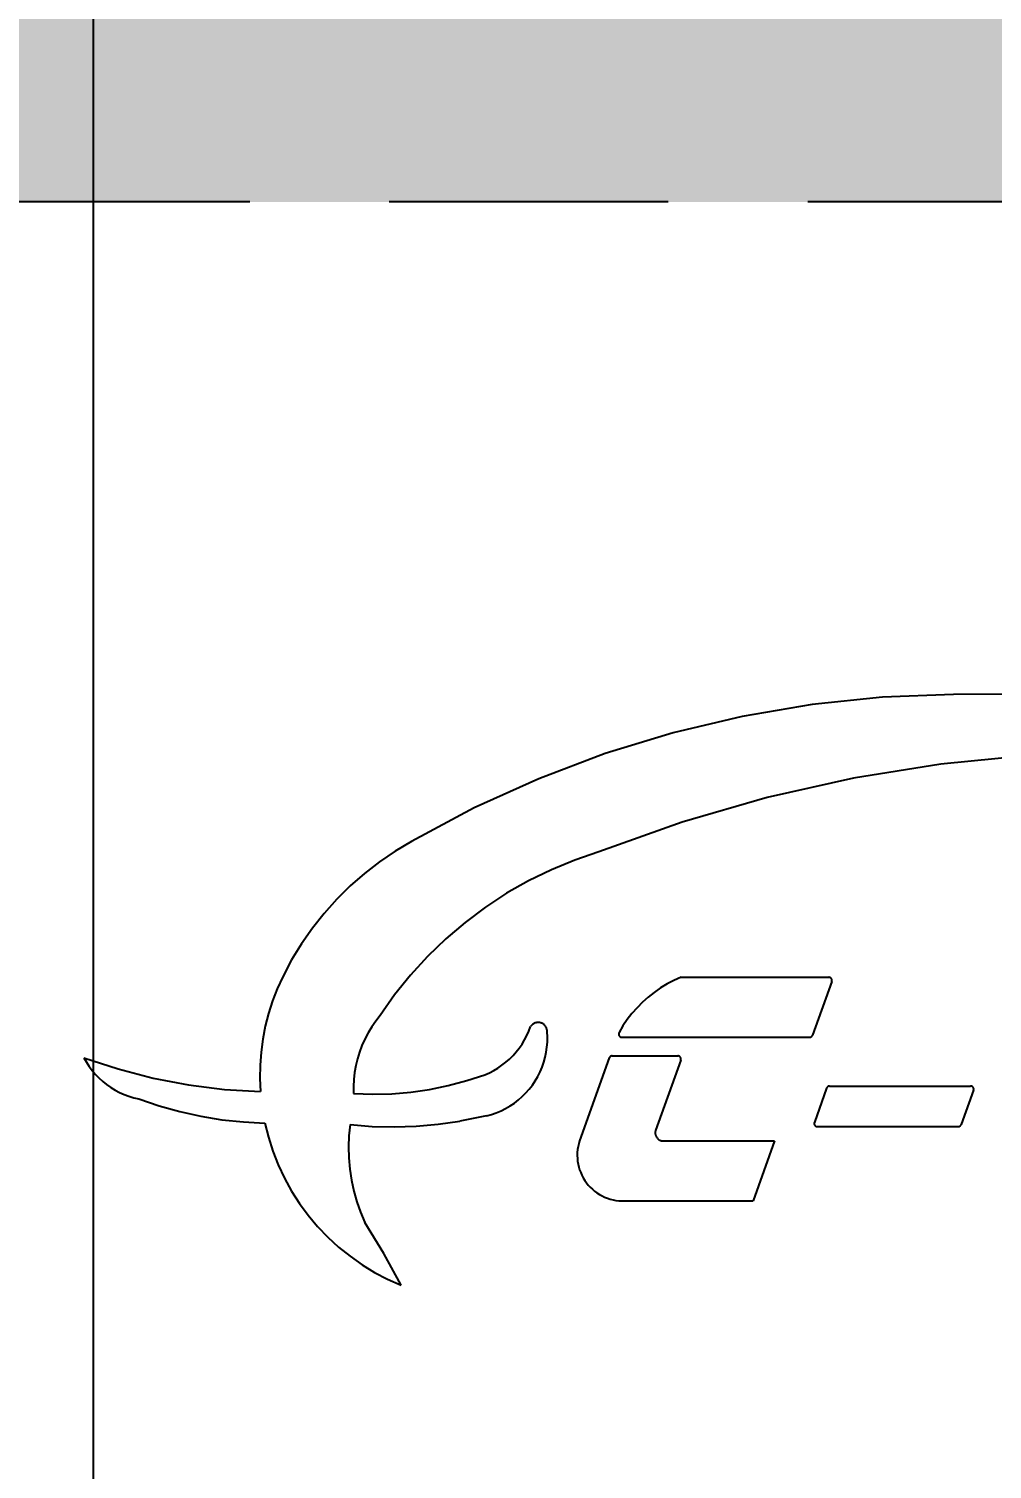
# Model space of a CAD drawing. Header units: millimetres. Extents: x 5625199 to 7433318, y -3316392 to -2552493.
# Drawn here: x 6395490.5 to 6395709.7, y -2675611.1 to -2675283.3 of the extents above; entities that cross this region are included whole.
import ezdxf

# ---------------------------------------------------------------- set-up
doc = ezdxf.new("R2010")
doc.units = ezdxf.units.MM
doc.header["$PDMODE"] = 35
doc.header["$PDSIZE"] = -10
doc.linetypes.add('DASHED', pattern=[19.05, 12.7, -6.35])
doc.layers.add('155', color=155, linetype='Continuous')
doc.styles.add('标注-尺寸', font='simplex.shx', dxfattribs={"width": 0.7})
doc.dimstyles.new('副本 100', dxfattribs={"dimscale": 0.8, "dimtxt": 180, "dimasz": 70, "dimexe": 80, "dimexo": 100, "dimgap": 30, "dimtad": 1, "dimdec": 0, "dimrnd": 5, "dimdsep": 46, "dimtxsty": '标注-尺寸', "dimblk": 'ARCHTICK', "dimcen": 0.2, "dimdle": 5, "dimclrd": 8, "dimclre": 8, "dimclrt": 2, "dimadec": 0, "dimazin": 0, "dimtfac": 1, "dimtdec": 0, "dimtmove": 2, "dimatfit": 3, "dimldrblk": 'ccccc', "dimfxl": 300, "dimfxlon": 1, "dimtolj": 1, "dimtzin": 0, "dimarcsym": 0})

# ---------------------------------------------------------------- blocks, each defined once
blk = doc.blocks.new('G$C6A503C8D')
for p, q in [((794.89, 269), (802.75, 254.54)), ((801.01, 266.3), (794.89, 269)), ((806.93, 263.2), (801.01, 266.3)), ((812.64, 259.72), (806.93, 263.2)), ((818.11, 255.88), (812.64, 259.72)), ((823.33, 251.7), (818.11, 255.88)), ((802.75, 254.54), (811.37, 240.52)), ((828.25, 247.18), (823.33, 251.7)), ((832.88, 242.35), (828.25, 247.18)), ((813.36, 235.85), (811.37, 240.52)), ((837.18, 237.23), (832.88, 242.35)), ((841.14, 231.84), (837.18, 237.23)), ((624.86, 203.39), (634.65, 230.66)), ((695.76, 230.66), (634.65, 230.66)), ((697.09, 230.49), (695.76, 230.66)), ((698.4, 230.24), (697.09, 230.49)), ((699.69, 229.9), (698.4, 230.24)), ((700.96, 229.48), (699.69, 229.9)), ((702.2, 228.98), (700.96, 229.48)), ((815.05, 231.06), (813.36, 235.85)), ((816.43, 226.18), (815.05, 231.06)), ((844.74, 226.21), (841.14, 231.84)), ((703.4, 228.4), (702.2, 228.98)), ((704.57, 227.75), (703.4, 228.4)), ((705.69, 227.02), (704.57, 227.75)), ((706.76, 226.23), (705.69, 227.02)), ((707.78, 225.36), (706.76, 226.23)), ((708.74, 224.44), (707.78, 225.36)), ((709.64, 223.45), (708.74, 224.44)), ((710.48, 222.41), (709.64, 223.45)), ((817.5, 221.21), (816.43, 226.18)), ((847.96, 220.35), (844.74, 226.21)), ((711.25, 221.31), (710.48, 222.41)), ((711.95, 220.17), (711.25, 221.31)), ((712.57, 218.99), (711.95, 220.17)), ((713.11, 217.77), (712.57, 218.99)), ((713.58, 216.52), (713.11, 217.77)), ((713.97, 215.24), (713.58, 216.52)), ((818.26, 216.19), (817.5, 221.21)), ((850.8, 214.3), (847.96, 220.35)), ((714.27, 213.94), (713.97, 215.24)), ((714.49, 212.62), (714.27, 213.94)), ((714.63, 211.3), (714.49, 212.62)), ((714.68, 209.96), (714.63, 211.3)), ((714.64, 208.62), (714.68, 209.96)), ((818.7, 211.14), (818.26, 216.19)), ((818.81, 206.06), (818.7, 211.14)), ((853.24, 208.08), (850.8, 214.3)), ((675.92, 203.39), (624.86, 203.39)), ((676.16, 203.35), (675.92, 203.39)), ((676.39, 203.29), (676.16, 203.35)), ((676.62, 203.23), (676.39, 203.29)), ((676.85, 203.14), (676.62, 203.23)), ((700.11, 165.62), (713.66, 203.39)), ((713.66, 203.39), (714.03, 204.67)), ((714.03, 204.67), (714.32, 205.97)), ((714.32, 205.97), (714.52, 207.29)), ((714.52, 207.29), (714.64, 208.62)), ((818.61, 200.99), (818.81, 206.06)), ((855.27, 201.71), (853.24, 208.08)), ((540.54, 196.67), (540.47, 196.63)), ((540.63, 196.72), (540.54, 196.67)), ((540.71, 196.75), (540.63, 196.72)), ((540.8, 196.79), (540.71, 196.75)), ((540.88, 196.81), (540.8, 196.79)), ((540.97, 196.83), (540.88, 196.81)), ((541.06, 196.85), (540.97, 196.83)), ((541.16, 196.86), (541.06, 196.85)), ((541.25, 196.86), (541.16, 196.86)), ((605.41, 196.86), (541.25, 196.86)), ((605.5, 196.86), (605.41, 196.86)), ((605.59, 196.85), (605.5, 196.86)), ((605.68, 196.83), (605.59, 196.85)), ((605.77, 196.81), (605.68, 196.83)), ((605.86, 196.79), (605.77, 196.81)), ((605.95, 196.76), (605.86, 196.79)), ((606.03, 196.72), (605.95, 196.76)), ((606.11, 196.68), (606.03, 196.72)), ((606.19, 196.63), (606.11, 196.68)), ((667.54, 166.59), (679.04, 198.63)), ((677.06, 203.05), (676.85, 203.14)), ((677.28, 202.94), (677.06, 203.05)), ((677.48, 202.81), (677.28, 202.94)), ((677.68, 202.68), (677.48, 202.81)), ((677.86, 202.53), (677.68, 202.68)), ((678.04, 202.37), (677.86, 202.53)), ((678.21, 202.2), (678.04, 202.37)), ((678.36, 202.01), (678.21, 202.2)), ((678.51, 201.82), (678.36, 202.01)), ((678.64, 201.62), (678.51, 201.82)), ((678.76, 201.42), (678.64, 201.62)), ((678.86, 201.2), (678.76, 201.42)), ((678.95, 200.98), (678.86, 201.2)), ((679.03, 200.75), (678.95, 200.98)), ((679.09, 200.52), (679.03, 200.75)), ((679.04, 198.63), (679.1, 198.86)), ((679.14, 200.29), (679.09, 200.52)), ((679.1, 198.86), (679.14, 199.1)), ((679.17, 200.05), (679.14, 200.29)), ((679.14, 199.1), (679.17, 199.33)), ((679.19, 199.81), (679.17, 200.05)), ((679.17, 199.33), (679.19, 199.57)), ((679.19, 199.57), (679.19, 199.81)), ((788.02, 196.68), (778.03, 195.8)), ((798.05, 197), (788.02, 196.68)), ((808.08, 196.75), (798.05, 197)), ((818.08, 195.94), (808.08, 196.75)), ((818.08, 195.94), (818.61, 200.99)), ((856.88, 195.22), (855.27, 201.71)), ((534.3, 180.29), (539.91, 195.92)), ((539.94, 196), (539.91, 195.92)), ((539.98, 196.08), (539.94, 196)), ((540.02, 196.16), (539.98, 196.08)), ((540.07, 196.24), (540.02, 196.16)), ((540.13, 196.32), (540.07, 196.24)), ((540.19, 196.39), (540.13, 196.32)), ((540.25, 196.45), (540.19, 196.39)), ((540.32, 196.52), (540.25, 196.45)), ((540.39, 196.57), (540.32, 196.52)), ((540.47, 196.63), (540.39, 196.57)), ((601.15, 179.33), (606.75, 194.95)), ((606.26, 196.58), (606.19, 196.63)), ((606.33, 196.52), (606.26, 196.58)), ((606.4, 196.46), (606.33, 196.52)), ((606.46, 196.4), (606.4, 196.46)), ((606.52, 196.33), (606.46, 196.4)), ((606.58, 196.25), (606.52, 196.33)), ((606.63, 196.18), (606.58, 196.25)), ((606.67, 196.1), (606.63, 196.18)), ((606.71, 196.02), (606.67, 196.1)), ((606.75, 195.93), (606.71, 196.02)), ((606.78, 195.85), (606.75, 195.93)), ((606.75, 194.95), (606.78, 195.04)), ((606.8, 195.76), (606.78, 195.85)), ((606.78, 195.04), (606.8, 195.13)), ((606.82, 195.67), (606.8, 195.76)), ((606.8, 195.13), (606.82, 195.22)), ((606.83, 195.58), (606.82, 195.67)), ((606.82, 195.22), (606.83, 195.31)), ((606.84, 195.49), (606.83, 195.58)), ((606.83, 195.31), (606.84, 195.4)), ((606.84, 195.4), (606.84, 195.49)), ((751.52, 190.54), (749.36, 189.64)), ((753.73, 191.29), (751.52, 190.54)), ((755.98, 191.9), (753.73, 191.29)), ((755.98, 191.9), (768.1, 194.36)), ((778.03, 195.8), (768.1, 194.36)), ((866.65, 194.74), (856.88, 195.22)), ((876.38, 193.72), (866.65, 194.74)), ((886.04, 192.15), (876.38, 193.72)), ((895.59, 190.04), (886.04, 192.15)), ((741.45, 184.73), (739.69, 183.2)), ((743.31, 186.15), (741.45, 184.73)), ((745.25, 187.45), (743.31, 186.15)), ((747.27, 188.61), (745.25, 187.45)), ((749.36, 189.64), (747.27, 188.61)), ((905.01, 187.41), (895.59, 190.04)), ((914.27, 184.25), (905.01, 187.41)), ((916.52, 183.73), (914.27, 184.25)), ((918.73, 183.07), (916.52, 183.73)), ((534.22, 179.94), (534.21, 179.85)), ((534.21, 179.85), (534.21, 179.75)), ((534.21, 179.75), (534.22, 179.66)), ((534.23, 180.03), (534.22, 179.94)), ((534.22, 179.66), (534.23, 179.57)), ((534.25, 180.12), (534.23, 180.03)), ((534.23, 179.57), (534.25, 179.48)), ((534.27, 180.2), (534.25, 180.12)), ((534.25, 179.48), (534.27, 179.4)), ((534.3, 180.29), (534.27, 180.2)), ((534.27, 179.4), (534.3, 179.31)), ((534.3, 179.31), (534.34, 179.23)), ((534.34, 179.23), (534.38, 179.14)), ((534.38, 179.14), (534.42, 179.06)), ((534.42, 179.06), (534.47, 178.99)), ((534.47, 178.99), (534.53, 178.92)), ((534.53, 178.92), (534.59, 178.85)), ((534.59, 178.85), (534.65, 178.78)), ((534.65, 178.78), (534.72, 178.72)), ((534.72, 178.72), (534.79, 178.66)), ((534.79, 178.66), (534.86, 178.61)), ((534.86, 178.61), (534.94, 178.57)), ((534.94, 178.57), (535.02, 178.52)), ((535.02, 178.52), (535.11, 178.49)), ((535.11, 178.49), (535.19, 178.46)), ((535.19, 178.46), (535.28, 178.43)), ((535.28, 178.43), (535.37, 178.41)), ((535.37, 178.41), (535.46, 178.39)), ((535.46, 178.39), (535.55, 178.39)), ((535.55, 178.39), (535.64, 178.38)), ((599.8, 178.38), (535.64, 178.38)), ((599.8, 178.38), (599.9, 178.39)), ((599.9, 178.39), (599.99, 178.39)), ((599.99, 178.39), (600.08, 178.41)), ((600.08, 178.41), (600.17, 178.43)), ((600.17, 178.43), (600.26, 178.46)), ((600.26, 178.46), (600.34, 178.49)), ((600.34, 178.49), (600.43, 178.53)), ((600.43, 178.53), (600.51, 178.57)), ((600.51, 178.57), (600.59, 178.62)), ((600.59, 178.62), (600.66, 178.67)), ((600.66, 178.67), (600.73, 178.73)), ((600.73, 178.73), (600.8, 178.79)), ((600.8, 178.79), (600.86, 178.86)), ((600.86, 178.86), (600.92, 178.93)), ((600.92, 178.93), (600.98, 179)), ((600.98, 179), (601.03, 179.08)), ((601.03, 179.08), (601.07, 179.16)), ((601.07, 179.16), (601.11, 179.24)), ((601.11, 179.24), (601.15, 179.33)), ((735.07, 177.96), (733.76, 176.02)), ((736.5, 179.8), (735.07, 177.96)), ((738.04, 181.55), (736.5, 179.8)), ((739.69, 183.2), (738.04, 181.55)), ((773.36, 178.17), (764.97, 175.95)), ((781.86, 179.9), (773.36, 178.17)), ((790.45, 181.14), (781.86, 179.9)), ((799.1, 181.87), (790.45, 181.14)), ((807.77, 182.1), (799.1, 181.87)), ((816.45, 181.83), (807.77, 182.1)), ((816.36, 175.44), (816.5, 178.63)), ((816.5, 178.63), (816.45, 181.83)), ((859.15, 174.94), (858.9, 180.92)), ((875.3, 179.9), (858.9, 180.92)), ((891.59, 177.85), (875.3, 179.9)), ((907.72, 174.75), (891.59, 177.85)), ((920.89, 182.27), (918.73, 183.07)), ((922.99, 181.33), (920.89, 182.27)), ((925.03, 180.26), (922.99, 181.33)), ((927, 179.06), (925.03, 180.26)), ((928.89, 177.73), (927, 179.06)), ((930.69, 176.29), (928.89, 177.73)), ((731.54, 171.92), (730.64, 169.77)), ((732.59, 174), (731.54, 171.92)), ((733.76, 176.02), (732.59, 174)), ((752.7, 171.34), (750.79, 170.2)), ((754.69, 172.35), (752.7, 171.34)), ((756.73, 173.24), (754.69, 172.35)), ((764.97, 175.95), (756.73, 173.24)), ((815.47, 169.11), (816.01, 172.26)), ((816.01, 172.26), (816.36, 175.44)), ((859.05, 168.96), (859.15, 174.94)), ((923.62, 170.64), (907.72, 174.75)), ((939.22, 165.51), (923.62, 170.64)), ((932.39, 174.73), (930.69, 176.29)), ((933.99, 173.07), (932.39, 174.73)), ((935.48, 171.31), (933.99, 173.07)), ((936.85, 169.46), (935.48, 171.31)), ((667.47, 166.32), (667.46, 166.23)), ((667.46, 166.23), (667.46, 166.14)), ((667.46, 166.14), (667.46, 166.05)), ((667.46, 166.05), (667.46, 165.96)), ((667.46, 165.96), (667.48, 165.87)), ((667.49, 166.41), (667.47, 166.32)), ((667.48, 165.87), (667.49, 165.78)), ((667.51, 166.5), (667.49, 166.41)), ((667.49, 165.78), (667.52, 165.69)), ((667.54, 166.59), (667.51, 166.5)), ((667.52, 165.69), (667.55, 165.61)), ((667.55, 165.61), (667.58, 165.52)), ((667.58, 165.52), (667.62, 165.44)), ((667.62, 165.44), (667.67, 165.36)), ((667.67, 165.36), (667.72, 165.28)), ((667.72, 165.28), (667.77, 165.21)), ((667.77, 165.21), (667.83, 165.14)), ((667.83, 165.14), (667.89, 165.08)), ((667.89, 165.08), (667.96, 165.02)), ((667.96, 165.02), (668.03, 164.96)), ((668.03, 164.96), (668.11, 164.91)), ((668.11, 164.91), (668.19, 164.86)), ((668.19, 164.86), (668.27, 164.82)), ((668.27, 164.82), (668.35, 164.78)), ((668.35, 164.78), (668.43, 164.75)), ((668.43, 164.75), (668.52, 164.73)), ((668.52, 164.73), (668.61, 164.7)), ((668.61, 164.7), (668.7, 164.69)), ((668.7, 164.69), (668.79, 164.68)), ((668.79, 164.68), (668.88, 164.68)), ((698.77, 164.68), (668.88, 164.68)), ((698.77, 164.68), (698.86, 164.68)), ((698.86, 164.68), (698.95, 164.69)), ((698.95, 164.69), (699.04, 164.71)), ((699.04, 164.71), (699.13, 164.73)), ((699.13, 164.73), (699.22, 164.75)), ((699.22, 164.75), (699.3, 164.78)), ((699.3, 164.78), (699.39, 164.82)), ((699.39, 164.82), (699.47, 164.86)), ((699.47, 164.86), (699.55, 164.91)), ((699.55, 164.91), (699.62, 164.97)), ((699.62, 164.97), (699.69, 165.02)), ((699.69, 165.02), (699.76, 165.09)), ((699.76, 165.09), (699.83, 165.15)), ((699.83, 165.15), (699.89, 165.22)), ((699.89, 165.22), (699.94, 165.3)), ((699.94, 165.3), (699.99, 165.37)), ((699.99, 165.37), (700.03, 165.45)), ((700.03, 165.45), (700.07, 165.54)), ((700.07, 165.54), (700.11, 165.62)), ((729.25, 165.31), (728.78, 163.03)), ((729.87, 167.56), (729.25, 165.31)), ((730.64, 169.77), (729.87, 167.56)), ((743.92, 164.56), (742.43, 162.9)), ((745.5, 166.13), (743.92, 164.56)), ((747.18, 167.59), (745.5, 166.13)), ((748.94, 168.95), (747.18, 167.59)), ((750.79, 170.2), (748.94, 168.95)), ((813.8, 162.94), (814.73, 166)), ((814.73, 166), (815.47, 169.11)), ((858.6, 162.99), (859.05, 168.96)), ((938.1, 167.52), (936.85, 169.46)), ((939.22, 165.51), (938.1, 167.52)), ((728.28, 158.39), (728.26, 156.05)), ((728.46, 160.71), (728.28, 158.39)), ((728.78, 163.03), (728.46, 160.71)), ((738.63, 157.42), (737.59, 155.45)), ((739.78, 159.32), (738.63, 157.42)), ((741.05, 161.15), (739.78, 159.32)), ((742.43, 162.9), (741.05, 161.15)), ((811.38, 157.03), (812.68, 159.95)), ((812.68, 159.95), (813.8, 162.94)), ((857.8, 157.06), (858.6, 162.99)), ((598.81, 130.83), (607.58, 155.26)), ((607.62, 155.34), (607.58, 155.26)), ((607.65, 155.42), (607.62, 155.34)), ((607.7, 155.5), (607.65, 155.42)), ((607.75, 155.58), (607.7, 155.5)), ((607.8, 155.66), (607.75, 155.58)), ((607.86, 155.73), (607.8, 155.66)), ((607.93, 155.79), (607.86, 155.73)), ((607.99, 155.86), (607.93, 155.79)), ((608.07, 155.91), (607.99, 155.86)), ((608.14, 155.97), (608.07, 155.91)), ((608.22, 156.01), (608.14, 155.97)), ((608.3, 156.06), (608.22, 156.01)), ((608.39, 156.09), (608.3, 156.06)), ((608.47, 156.13), (608.39, 156.09)), ((608.56, 156.15), (608.47, 156.13)), ((608.65, 156.17), (608.56, 156.15)), ((608.74, 156.19), (608.65, 156.17)), ((608.83, 156.2), (608.74, 156.19)), ((608.92, 156.2), (608.83, 156.2)), ((694.38, 156.2), (608.92, 156.2)), ((691.9, 148.17), (693.86, 151.07)), ((693.86, 151.07), (695.63, 154.09)), ((694.47, 156.2), (694.38, 156.2)), ((694.56, 156.19), (694.47, 156.2)), ((694.65, 156.17), (694.56, 156.19)), ((694.74, 156.15), (694.65, 156.17)), ((694.83, 156.13), (694.74, 156.15)), ((694.92, 156.09), (694.83, 156.13)), ((695, 156.06), (694.92, 156.09)), ((695.08, 156.01), (695, 156.06)), ((695.16, 155.97), (695.08, 156.01)), ((695.24, 155.91), (695.16, 155.97)), ((695.31, 155.85), (695.24, 155.91)), ((695.38, 155.79), (695.31, 155.85)), ((695.44, 155.72), (695.38, 155.79)), ((695.5, 155.65), (695.44, 155.72)), ((695.56, 155.58), (695.5, 155.65)), ((695.61, 155.5), (695.56, 155.58)), ((695.65, 155.42), (695.61, 155.5)), ((695.63, 154.09), (695.67, 154.17)), ((695.69, 155.34), (695.65, 155.42)), ((695.67, 154.17), (695.71, 154.26)), ((695.72, 155.25), (695.69, 155.34)), ((695.71, 154.26), (695.74, 154.34)), ((695.75, 155.16), (695.72, 155.25)), ((695.74, 154.34), (695.76, 154.43)), ((695.77, 155.07), (695.75, 155.16)), ((695.76, 154.43), (695.78, 154.52)), ((695.79, 154.98), (695.77, 155.07)), ((695.78, 154.52), (695.8, 154.62)), ((695.8, 154.89), (695.79, 154.98)), ((695.81, 154.8), (695.8, 154.89)), ((695.8, 154.71), (695.81, 154.8)), ((695.8, 154.62), (695.8, 154.71)), ((728.26, 156.05), (728.39, 153.72)), ((728.39, 153.72), (728.39, 153.46)), ((728.39, 153.46), (728.4, 153.19)), ((728.4, 153.19), (728.43, 152.93)), ((728.43, 152.93), (728.48, 152.67)), ((728.48, 152.67), (728.55, 152.41)), ((728.55, 152.41), (728.63, 152.15)), ((728.63, 152.15), (728.73, 151.91)), ((728.73, 151.91), (728.84, 151.67)), ((728.84, 151.67), (728.97, 151.44)), ((728.97, 151.44), (729.12, 151.21)), ((729.12, 151.21), (729.28, 151)), ((729.28, 151), (729.45, 150.8)), ((729.45, 150.8), (729.64, 150.61)), ((735.39, 150.71), (735.57, 150.9)), ((735.57, 150.9), (735.73, 151.11)), ((735.73, 151.11), (735.88, 151.33)), ((736.67, 153.41), (735.88, 151.33)), ((737.59, 155.45), (736.67, 153.41)), ((806.41, 148.84), (808.24, 151.47)), ((808.24, 151.47), (809.89, 154.2)), ((809.89, 154.2), (811.38, 157.03)), ((855.18, 145.39), (856.66, 151.19)), ((856.66, 151.19), (857.8, 157.06)), ((687.46, 142.75), (689.77, 145.39)), ((689.77, 145.39), (691.9, 148.17)), ((729.64, 150.61), (729.83, 150.43)), ((729.83, 150.43), (730.04, 150.26)), ((730.04, 150.26), (730.26, 150.11)), ((730.26, 150.11), (730.49, 149.98)), ((730.49, 149.98), (730.73, 149.86)), ((730.73, 149.86), (730.97, 149.75)), ((730.97, 149.75), (731.22, 149.66)), ((731.22, 149.66), (731.48, 149.59)), ((731.48, 149.59), (731.74, 149.53)), ((731.74, 149.53), (732, 149.49)), ((732, 149.49), (732.27, 149.47)), ((732.27, 149.47), (732.53, 149.47)), ((732.53, 149.47), (732.8, 149.48)), ((732.8, 149.48), (733.06, 149.51)), ((733.06, 149.51), (733.32, 149.56)), ((733.32, 149.56), (733.58, 149.62)), ((733.58, 149.62), (733.84, 149.71)), ((733.84, 149.71), (734.08, 149.8)), ((734.08, 149.8), (734.32, 149.92)), ((734.32, 149.92), (734.56, 150.05)), ((734.56, 150.05), (734.78, 150.19)), ((734.78, 150.19), (734.99, 150.35)), ((734.99, 150.35), (735.2, 150.52)), ((735.2, 150.52), (735.39, 150.71)), ((797.79, 136.91), (804.43, 146.34)), ((804.43, 146.34), (806.41, 148.84)), ((853.36, 139.69), (855.18, 145.39)), ((679.64, 135.76), (682.39, 137.92)), ((682.39, 137.92), (685, 140.26)), ((685, 140.26), (687.46, 142.75)), ((851.22, 134.1), (853.36, 139.69)), ((670.65, 130.34), (673.76, 131.96)), ((673.76, 131.96), (676.76, 133.77)), ((676.76, 133.77), (679.64, 135.76)), ((790.57, 127.92), (797.79, 136.91)), ((848.75, 128.65), (851.22, 134.1)), ((598.74, 130.47), (598.73, 130.38)), ((598.73, 130.38), (598.73, 130.29)), ((598.73, 130.29), (598.74, 130.2)), ((598.75, 130.56), (598.74, 130.47)), ((598.74, 130.2), (598.75, 130.11)), ((598.76, 130.65), (598.75, 130.56)), ((598.75, 130.11), (598.77, 130.02)), ((598.79, 130.74), (598.76, 130.65)), ((598.77, 130.02), (598.79, 129.93)), ((598.81, 130.83), (598.79, 130.74)), ((598.79, 129.93), (598.82, 129.85)), ((598.82, 129.85), (598.85, 129.76)), ((598.85, 129.76), (598.89, 129.68)), ((598.89, 129.68), (598.94, 129.6)), ((598.94, 129.6), (598.99, 129.53)), ((598.99, 129.53), (599.04, 129.45)), ((599.04, 129.45), (599.1, 129.38)), ((599.1, 129.38), (599.17, 129.32)), ((599.17, 129.32), (599.23, 129.26)), ((599.23, 129.26), (599.31, 129.2)), ((599.31, 129.2), (599.38, 129.15)), ((599.38, 129.15), (599.46, 129.1)), ((599.46, 129.1), (599.54, 129.06)), ((599.54, 129.06), (599.62, 129.02)), ((599.62, 129.02), (599.71, 128.99)), ((599.71, 128.99), (599.8, 128.97)), ((599.8, 128.97), (599.88, 128.95)), ((599.88, 128.95), (599.97, 128.93)), ((599.97, 128.93), (600.07, 128.92)), ((600.07, 128.92), (600.16, 128.92)), ((667.45, 128.92), (600.16, 128.92)), ((667.45, 128.92), (670.65, 130.34)), ((782.79, 119.41), (790.57, 127.92)), ((844.69, 121.03), (848.75, 128.65)), ((774.5, 111.4), (782.79, 119.41)), ((840.18, 113.68), (844.69, 121.03)), ((835.24, 106.61), (840.18, 113.68)), ((765.72, 103.92), (774.5, 111.4)), ((829.88, 99.85), (835.24, 106.61)), ((756.49, 97.01), (765.72, 103.92)), ((824.12, 93.42), (829.88, 99.85)), ((746.84, 90.7), (756.49, 97.01)), ((817.99, 87.35), (824.12, 93.42)), ((736.81, 85.01), (746.84, 90.7)), ((811.5, 81.66), (817.99, 87.35)), ((715.78, 75.57), (726.44, 79.96)), ((726.44, 79.96), (736.81, 85.01)), ((804.68, 76.37), (811.5, 81.66)), ((704.86, 71.86), (715.78, 75.57)), ((797.56, 71.5), (804.68, 76.37)), ((666.94, 58.29), (704.86, 71.86)), ((761.65, 51.87), (790.16, 67.07)), ((790.16, 67.07), (797.56, 71.5)), ((628.25, 47.07), (666.94, 58.29)), ((588.94, 38.27), (628.25, 47.07)), ((732.22, 38.54), (761.65, 51.87)), ((549.17, 31.9), (588.94, 38.27)), ((701.99, 27.12), (732.22, 38.54)), ((509.08, 27.99), (549.17, 31.9)), ((671.09, 17.67), (701.99, 27.12)), ((639.65, 10.22), (671.09, 17.67)), ((607.8, 4.8), (639.65, 10.22)), ((508.18, 0), (543.38, 0.15)), ((543.38, 0.15), (575.67, 1.44)), ((575.67, 1.44), (607.8, 4.8))]:
    blk.add_line(p, q)
blk = doc.blocks.new('_ArchTick')
at = {"color": 0, "linetype": 'ByBlock', "const_width": 0.4}
blk.add_lwpolyline([(-0.5, -0.5), (0.5, 0.5)], dxfattribs=at)
blk = doc.blocks.new('*D524')
at = {"layer": '155', "color": 8, "lineweight": -2, "ltscale": 500, "transparency": 16777216}
for p, q in [((6395505.2, -2676526.72), (6395505.2, -2674568.72)), ((6395745.2, -2674572.72), (6395441.2, -2674572.72)), ((6395745.2, -2676522.72), (6395441.2, -2676522.72))]:
    blk.add_line(p, q, dxfattribs=at)
at = {"layer": 'Defpoints', "color": 0, "transparency": 16777216}
for p in [(6395505.2, -2674572.72), (6395826.79, -2674572.72), (6395826.79, -2676522.72)]:
    blk.add_point(p, dxfattribs=at)
at = {"layer": '155', "color": 8, "linetype": 'ByBlock', "lineweight": -2, "transparency": 16777216, "xscale": 56, "yscale": 56, "zscale": 56}
for p, rotation in [((6395505.2, -2674572.72), 90), ((6395505.2, -2676522.72), 270)]:
    blk.add_blockref('_ArchTick', p, dxfattribs=dict(at, rotation=rotation))
at = {"layer": '155', "color": 2, "ltscale": 500, "transparency": 16777216, "insert": (6395409.2, -2675547.72), "char_height": 144, "attachment_point": 5, "rotation": 90, "style": '标注-尺寸'}
blk.add_mtext('\\A1;1950', dxfattribs=at)
blk = doc.blocks.new('ccccc')
h = blk.add_hatch(color=44)
h.dxf.hatch_style = 1
h.paths.add_polyline_path([(-1.7131, -1.1153), (-1.3491, -1.4746), (0, 0), (-1.3491, 1.4746), (-1.7131, 1.1153), (-0.4243, 0)])
at = {"color": 44}
for p, q in [((-1.3491, 1.4746), (-1.7131, 1.1153)), ((0, 0), (-1.3491, 1.4746)), ((-1.7131, 1.1153), (-0.4243, 0)), ((-0.4243, 0), (-5.0666, 0)), ((-1.7131, -1.1153), (-0.4243, 0)), ((0, 0), (-1.3491, -1.4746)), ((-1.3491, -1.4746), (-1.7131, -1.1153))]:
    blk.add_line(p, q, dxfattribs=at)

msp = doc.modelspace()

# ---------------------------------------------------------------- hatches: boundary and pattern name
at = {"layer": '155', "ltscale": 500}
h = msp.add_hatch(dxfattribs=at)
h.set_pattern_fill('DOTS', color=250, scale=12)
h.set_pattern_definition([(0, (273402.825, -417409.755), (9.525, 19.05), [0, -19.05])])
h.paths.add_polyline_path([(6395208.44, -2676522.72), (6395360.25, -2676522.72), (6395360.25, -2675322.72), (6399160.25, -2675322.72), (6399160.25, -2676522.72), (6399353.73, -2676522.72), (6399353.73, -2672522.72), (6395208.44, -2672522.72)])
h.paths.add_polyline_path([(6395058.44, -2676522.72), (6395208.44, -2676522.72), (6395208.44, -2672522.72), (6395058.44, -2672522.72)])
h.paths.add_polyline_path([(6399353.73, -2676522.72), (6399503.73, -2676522.72), (6399503.73, -2672522.72), (6399353.73, -2672522.72)])
h.paths.add_polyline_path([(6401903.73, -2676522.72), (6402053.73, -2676522.72), (6402053.73, -2672522.72), (6401903.73, -2672522.72)])
h.paths.add_polyline_path([(6402053.73, -2676522.72), (6402184.7, -2676522.72), (6402184.7, -2675322.72), (6405984.7, -2675322.72), (6405984.7, -2676522.72), (6406157.34, -2676522.72), (6406157.34, -2672522.72), (6402053.73, -2672522.72)])
h.paths.add_polyline_path([(6406907.34, -2676522.72), (6407057.34, -2676522.72), (6407057.34, -2672522.72), (6406907.34, -2672522.72)])
h.paths.add_polyline_path([(6406157.34, -2676522.72), (6406307.34, -2676522.72), (6406307.34, -2672522.72), (6406157.34, -2672522.72)])
h.paths.add_polyline_path([(6409518.47, -2673434.13), (6411473, -2672522.72), (6409518.47, -2672522.72)])
h.paths.add_polyline_path([(6397288.44, -2674592.72), (6397288.44, -2674102.72), (6397778.44, -2674102.72), (6397778.44, -2674592.72)], flags=16)
h.paths.add_polyline_path([(6396538.44, -2674592.72), (6396538.44, -2674102.72), (6397028.44, -2674102.72), (6397028.44, -2674592.72)], flags=16)
h.paths.add_polyline_path([(6395788.44, -2674592.72), (6395788.44, -2674102.72), (6396278.44, -2674102.72), (6396278.44, -2674592.72)], flags=16)
h.paths.add_polyline_path([(6397308.44, -2674572.72), (6397308.44, -2674122.72), (6397758.44, -2674122.72), (6397758.44, -2674572.72)], flags=0)
h.paths.add_polyline_path([(6396558.44, -2674572.72), (6396558.44, -2674122.72), (6397008.44, -2674122.72), (6397008.44, -2674572.72)], flags=0)
h.paths.add_polyline_path([(6395808.44, -2674572.72), (6395808.44, -2674122.72), (6396258.44, -2674122.72), (6396258.44, -2674572.72)], flags=0)

# ---------------------------------------------------------------- linework, layer by layer
at = {"color": 8, "linetype": 'DASHED', "ltscale": 5}
msp.add_lwpolyline([(6395360.25, -2676522.72), (6399160.25, -2676522.72), (6399160.25, -2675322.72), (6395360.25, -2675322.72)], close=True, dxfattribs=at)

# ---------------------------------------------------------------- block references
at = {"layer": '155', "ltscale": 500, "xscale": 0.5, "yscale": 0.5, "zscale": 0.5, "rotation": 180}
msp.add_blockref('G$C6A503C8D', (6395972.62, -2675434.68), dxfattribs=at)

# ---------------------------------------------------------------- dimensions: what is measured, and where the dimension line sits
at = {"layer": '155', "ltscale": 500}
dim = msp.add_linear_dim(base=(6395505.2, -2674572.72), p1=(6395826.79, -2676522.72), p2=(6395826.79, -2674572.72), angle=90, dimstyle='副本 100', dxfattribs=at)
dim.commit()
dim.dimension.update_dxf_attribs({"geometry": '*D524', "text_midpoint": (6395409.2, -2675547.72)})

doc.saveas('drawing.dxf')
